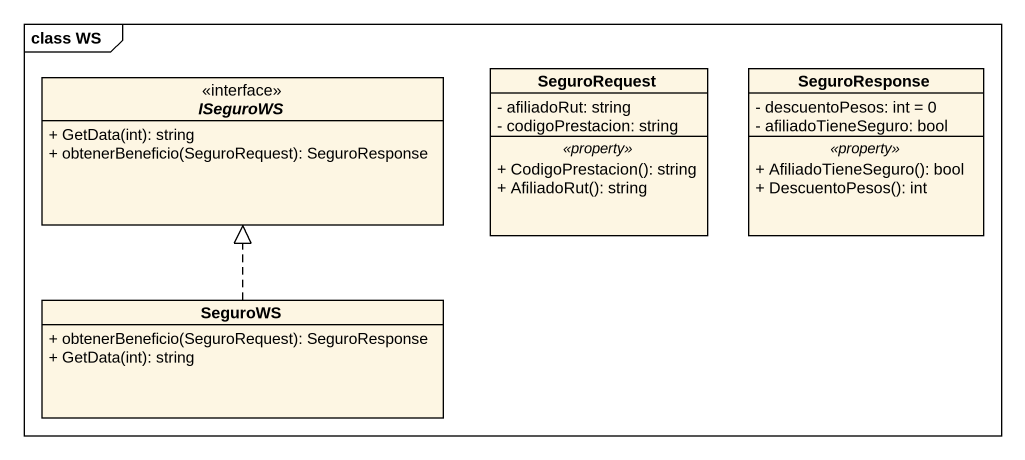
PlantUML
@startuml
mainframe class WS
hide circle
hide empty members
skinparam classAttributeIconSize 0
interface ISeguroWS {
  + GetData(int): string
  + obtenerBeneficio(SeguroRequest): SeguroResponse
}
class SeguroRequest {
  - afiliadoRut: string
  - codigoPrestacion: string
  .. <<property>> ..
  + CodigoPrestacion(): string
  + AfiliadoRut(): string
}
class SeguroResponse {
  - descuentoPesos: int = 0
  - afiliadoTieneSeguro: bool
  .. <<property>> ..
  + AfiliadoTieneSeguro(): bool
  + DescuentoPesos(): int
}
class SeguroWS {
  + obtenerBeneficio(SeguroRequest): SeguroResponse
  + GetData(int): string
}
SeguroWS .up.|> ISeguroWS
@enduml
